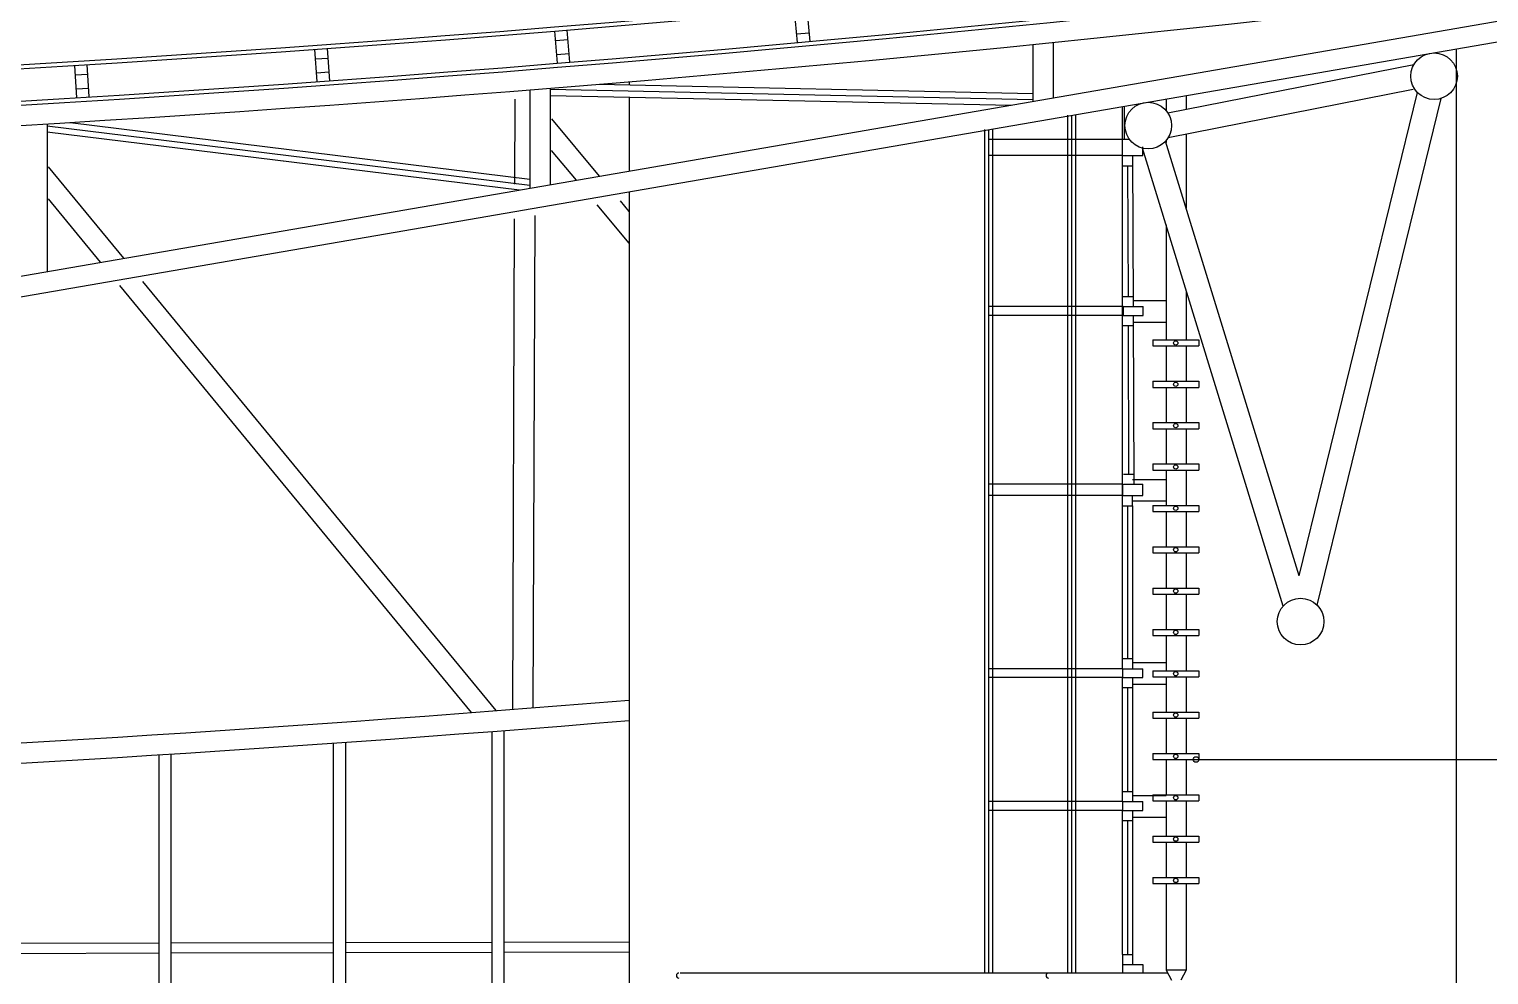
# Model space of a CAD drawing. Extents: x -30 to 1202, y 231 to 898.
# Drawn here: x 277.98 to 321.26, y 812.6 to 840.64 of the extents above; entities that cross this region are included whole.
import ezdxf

# ---------------------------------------------------------------- set-up
doc = ezdxf.new("R2010")
doc.units = 0
doc.header["$LTSCALE"] = 0.04
for name, color, linetype in [('0.05', 254, 'CONTINUOUS'), ('0.1', 1, 'CONTINUOUS'), ('0.2', 2, 'CONTINUOUS'), ('0.3', 3, 'CONTINUOUS'), ('0.5', 5, 'CONTINUOUS')]:
    doc.layers.add(name, color=color, linetype=linetype)
doc.styles.add('Amir', font='l_10646.ttf', dxfattribs={"height": 0.15})
doc.styles.get("Standard").update_dxf_attribs({"font": 'romans.shx'})
doc.dimstyles.get("Standard").update_dxf_attribs({"dimtxt": 0.18, "dimasz": 0.18, "dimexe": 0.18, "dimexo": 0.0625, "dimgap": 0.09, "dimtad": 0, "dimtih": 1, "dimtoh": 1, "dimdec": 4, "dimzin": 0, "dimdsep": 46, "dimtxsty": 'Standard', "dimcen": 0.09, "dimadec": 0, "dimazin": 0, "dimtfac": 1, "dimtdec": 4, "dimtofl": 0, "dimtmove": 0, "dimatfit": 3, "dimfxl": 1, "dimtolj": 1, "dimtzin": 0, "dimarcsym": 0})

msp = doc.modelspace()

# ---------------------------------------------------------------- linework, layer by layer
at = {"layer": '0.05'}
for p, q in [((291.708, 806.652), (291.708, 819.818)), ((292.068, 806.652), (292.068, 819.846)), ((287.008, 803.652), (287.008, 819.471)), ((287.368, 803.652), (287.368, 819.497)), ((281.838, 803.496), (281.838, 819.124)), ((282.198, 803.496), (282.198, 819.147)), ((277.498, 813.536), (281.838, 813.547)), ((277.498, 813.236), (281.838, 813.247)), ((282.198, 813.547), (287.008, 813.56)), ((282.198, 813.247), (287.008, 813.26)), ((287.368, 813.56), (291.708, 813.571)), ((287.368, 813.26), (291.708, 813.271)), ((292.068, 813.572), (295.775, 813.582)), ((292.068, 813.272), (295.776, 813.282))]:
    msp.add_line(p, q, dxfattribs=at)
at = {"layer": '0.1'}
for p, q in [((292.381, 838.572), (292.372, 836.05)), ((294.898, 836.285), (293.477, 837.982)), ((308.779, 812.652), (308.779, 838.092)), ((308.899, 812.652), (308.899, 838.092)), ((309.019, 812.652), (309.019, 838.092)), ((306.315, 812.652), (306.315, 837.666)), ((306.435, 812.652), (306.435, 837.666)), ((306.555, 812.652), (306.555, 837.666)), ((294.209, 836.166), (293.474, 837.044)), ((310.4, 837.371), (306.435, 837.371)), ((280.789, 833.851), (278.561, 836.558)), ((310.4, 836.896), (306.435, 836.896)), ((280.103, 833.732), (278.557, 835.611)), ((295.776, 834.295), (294.821, 835.435)), ((295.776, 835.237), (295.512, 835.552)), ((292.368, 835.021), (292.317, 820.471)), ((292.973, 835.123), (292.921, 820.519)), ((291.832, 820.434), (281.357, 833.16)), ((291.096, 820.377), (280.67, 833.044)), ((310.416, 832.416), (306.435, 832.416)), ((310.416, 832.155), (306.435, 832.155)), ((310.4, 827.149), (306.435, 827.149)), ((310.4, 826.81), (306.435, 826.81)), ((310.4, 821.677), (306.435, 821.677)), ((310.4, 821.416), (306.435, 821.416)), ((310.4, 817.736), (306.435, 817.736)), ((310.4, 817.474), (306.435, 817.474))]:
    msp.add_line(p, q, dxfattribs=at)
msp.add_circle((312.582, 818.985), 0.0822, dxfattribs=at)
for radius, end in [(744.832, 274.719501), (745.436, 274.715665)]:
    msp.add_arc((234.493, 1563.055), radius, 264.742035, end, dxfattribs=at)
at = {"layer": '0.2'}
for p, q in [((233.184, 825.636), (333.25, 842.904)), ((233.184, 825.018), (333.61, 842.358)), ((307.743, 840.191), (307.743, 838.502)), ((308.343, 840.252), (308.343, 838.605)), ((320.296, 840.059), (320.296, 807.02)), ((311.741, 838.165), (319.042, 839.601)), ((292.831, 838.845), (292.831, 835.929)), ((293.431, 838.893), (293.431, 836.032)), ((293.431, 838.862), (307.743, 838.56)), ((294.881, 839.012), (307.743, 838.74)), ((295.776, 839.087), (295.776, 838.993)), ((311.758, 837.435), (319.018, 838.863)), ((315.643, 824.428), (319.148, 838.762)), ((293.431, 838.682), (307.113, 838.393)), ((295.776, 838.633), (295.776, 836.437)), ((311.692, 838.574), (311.692, 838.231)), ((312.292, 838.677), (312.292, 838.273)), ((316.172, 823.563), (319.847, 838.591)), ((279.203, 837.878), (292.831, 836.199)), ((278.519, 837.837), (278.519, 833.459)), ((278.519, 837.781), (292.831, 836.017)), ((278.519, 837.6), (292.518, 835.875)), ((312.292, 837.54), (312.292, 835.335)), ((315.165, 823.534), (310.992, 837.116)), ((315.643, 824.428), (311.68, 837.328)), ((311.692, 837.342), (311.692, 837.288)), ((310.4, 824.257), (310.4, 836.896)), ((310.401, 836.596), (310.701, 836.596)), ((310.702, 836.896), (310.716, 832.417)), ((295.776, 835.826), (295.776, 809.652)), ((311.692, 834.839), (311.692, 832.475)), ((312.292, 832.886), (312.292, 832.475)), ((311.708, 832.589), (310.716, 832.589)), ((311.692, 832.475), (311.692, 831.429)), ((312.292, 832.475), (312.292, 831.429)), ((310.716, 832.156), (310.732, 827.15)), ((311.708, 831.95), (310.716, 831.95)), ((311.692, 831.249), (311.692, 830.202)), ((312.292, 831.249), (312.292, 830.202)), ((311.692, 830.022), (311.692, 828.976)), ((312.292, 830.022), (312.292, 828.976)), ((311.692, 828.796), (311.692, 827.75)), ((312.292, 828.796), (312.292, 827.75)), ((311.692, 827.57), (311.692, 826.523)), ((312.292, 827.57), (312.292, 826.523)), ((311.692, 827.283), (310.7, 827.283)), ((311.692, 826.644), (310.7, 826.644)), ((310.4, 821.677), (310.4, 826.51)), ((310.7, 826.51), (310.7, 821.677)), ((311.692, 826.343), (311.692, 825.297)), ((312.292, 826.343), (312.292, 825.297)), ((311.692, 825.117), (311.692, 824.071)), ((312.292, 825.117), (312.292, 824.071)), ((311.692, 823.891), (311.692, 822.844)), ((312.292, 823.891), (312.292, 822.844)), ((311.692, 822.664), (311.692, 821.618)), ((312.292, 822.664), (312.292, 821.618)), ((311.692, 821.849), (310.7, 821.849)), ((310.4, 817.736), (310.4, 821.416)), ((310.7, 821.416), (310.7, 817.736)), ((311.692, 821.438), (311.692, 820.392)), ((312.292, 821.438), (312.292, 820.392)), ((311.692, 821.211), (310.7, 821.211)), ((311.692, 820.212), (311.692, 819.165)), ((312.292, 820.212), (312.292, 819.165)), ((311.692, 818.985), (311.692, 817.939)), ((312.292, 818.985), (312.292, 817.939)), ((311.692, 817.908), (310.7, 817.908)), ((311.692, 817.759), (311.692, 816.713)), ((312.292, 817.759), (312.292, 816.713)), ((310.4, 813.205), (310.4, 817.474)), ((310.7, 817.474), (310.7, 813.205)), ((311.692, 817.27), (310.7, 817.27)), ((311.692, 816.533), (311.692, 815.487)), ((312.292, 816.533), (312.292, 815.487)), ((311.692, 815.307), (311.692, 812.738)), ((312.292, 815.307), (312.292, 812.738)), ((308.22, 812.652), (297.283, 812.652)), ((312.292, 812.738), (311.692, 812.738)), ((312.292, 812.738), (312.132, 812.438))]:
    msp.add_line(p, q, dxfattribs=at)
for centre, radius, start, end in [((233.484, 1579.212), 742.742, 264.53162, 277.736048), ((297.25, 812.577), 0.075, 90, 270)]:
    msp.add_arc(centre, radius, start, end, dxfattribs=at)
at = {"layer": '0.3'}
for p, q in [((300.766, 840.247), (300.679, 841.203)), ((301.137, 840.281), (301.049, 841.237)), ((293.647, 839.633), (293.57, 840.59)), ((294.018, 839.664), (293.94, 840.62)), ((301.114, 840.53), (300.743, 840.496)), ((286.523, 839.088), (286.454, 840.046)), ((286.894, 839.115), (286.825, 840.072)), ((293.964, 840.327), (293.593, 840.297)), ((279.765, 838.635), (279.705, 839.593)), ((286.846, 839.779), (286.475, 839.753)), ((293.998, 839.913), (293.627, 839.883)), ((279.394, 838.612), (279.334, 839.57)), ((279.723, 839.3), (279.352, 839.277)), ((286.876, 839.365), (286.505, 839.338)), ((279.749, 838.885), (279.378, 838.862)), ((310.4, 836.896), (310.4, 838.351)), ((310.46, 837.371), (310.46, 838.351)), ((310.61, 837.371), (310.4, 837.371)), ((311, 836.897), (310.999, 837.159)), ((310.4, 836.896), (311, 836.897)), ((310.553, 836.596), (310.565, 832.717)), ((310.415, 832.716), (310.715, 832.717)), ((310.416, 832.416), (311.016, 832.418)), ((310.416, 832.416), (310.416, 832.155)), ((311.016, 832.157), (311.016, 832.418)), ((310.416, 832.155), (311.016, 832.157)), ((310.417, 831.855), (310.717, 831.856)), ((310.567, 831.855), (310.581, 827.45)), ((311.299, 831.429), (312.662, 831.429)), ((311.299, 831.429), (311.299, 831.249)), ((312.662, 831.429), (312.662, 831.249)), ((311.299, 831.249), (312.662, 831.249)), ((311.299, 830.202), (312.662, 830.202)), ((311.299, 830.202), (311.299, 830.022)), ((312.662, 830.202), (312.662, 830.022)), ((311.299, 830.022), (312.662, 830.022)), ((311.299, 828.976), (312.662, 828.976)), ((311.299, 828.976), (311.299, 828.796)), ((311.299, 828.796), (312.662, 828.796)), ((312.662, 828.976), (312.662, 828.796)), ((311.299, 827.75), (312.662, 827.75)), ((311.299, 827.75), (311.299, 827.57)), ((311.299, 827.57), (312.662, 827.57)), ((312.662, 827.75), (312.662, 827.57)), ((310.4, 827.149), (310.4, 826.81)), ((310.431, 827.449), (310.731, 827.45)), ((310.432, 827.149), (311, 827.151)), ((311, 826.81), (311, 827.151)), ((310.4, 826.81), (311, 826.81)), ((310.4, 826.51), (310.4, 826.81)), ((310.7, 826.51), (310.7, 826.81)), ((310.4, 826.51), (310.7, 826.51)), ((310.55, 826.51), (310.55, 821.977)), ((311.299, 826.523), (312.662, 826.523)), ((311.299, 826.523), (311.299, 826.343)), ((311.299, 826.343), (312.662, 826.343)), ((312.662, 826.523), (312.662, 826.343)), ((311.299, 825.297), (312.662, 825.297)), ((311.299, 825.297), (311.299, 825.117)), ((312.662, 825.297), (312.662, 825.117)), ((311.299, 825.117), (312.662, 825.117)), ((311.299, 824.071), (312.662, 824.071)), ((311.299, 824.071), (311.299, 823.891)), ((312.662, 824.071), (312.662, 823.891)), ((311.299, 823.891), (312.662, 823.891)), ((311.299, 822.844), (312.662, 822.844)), ((311.299, 822.844), (311.299, 822.664)), ((312.662, 822.844), (312.662, 822.664)), ((311.299, 822.664), (312.662, 822.664)), ((310.4, 821.977), (310.7, 821.977)), ((310.4, 821.677), (311, 821.677)), ((310.4, 821.677), (310.4, 821.416)), ((310.4, 821.416), (311, 821.416)), ((311, 821.416), (311, 821.677)), ((311.299, 821.618), (312.662, 821.618)), ((311.299, 821.618), (311.299, 821.438)), ((311.299, 821.438), (312.662, 821.438)), ((312.662, 821.618), (312.662, 821.438)), ((310.4, 821.116), (310.7, 821.116)), ((310.55, 821.116), (310.55, 818.036)), ((311.299, 820.392), (312.662, 820.392)), ((311.299, 820.392), (311.299, 820.212)), ((311.299, 820.212), (312.662, 820.212)), ((312.662, 820.392), (312.662, 820.212)), ((311.299, 819.165), (312.662, 819.165)), ((311.299, 819.165), (311.299, 818.985)), ((311.299, 818.985), (312.662, 818.985)), ((312.662, 819.165), (312.662, 818.985)), ((310.4, 818.036), (310.7, 818.036)), ((311.299, 817.939), (312.662, 817.939)), ((311.299, 817.939), (311.299, 817.759)), ((312.662, 817.939), (312.662, 817.759)), ((310.4, 817.736), (311, 817.736)), ((310.4, 817.736), (310.4, 817.474)), ((311, 817.474), (311, 817.736)), ((311.299, 817.759), (312.662, 817.759)), ((310.4, 817.474), (311, 817.474)), ((310.4, 817.174), (310.7, 817.174)), ((310.55, 817.174), (310.55, 813.205)), ((311.299, 816.713), (312.662, 816.713)), ((311.299, 816.713), (311.299, 816.533)), ((312.662, 816.713), (312.662, 816.533)), ((311.299, 816.533), (312.662, 816.533)), ((311.299, 815.487), (312.662, 815.487)), ((311.299, 815.487), (311.299, 815.307)), ((312.662, 815.487), (312.662, 815.307)), ((311.299, 815.307), (312.662, 815.307)), ((310.4, 813.205), (310.7, 813.205)), ((310.4, 813.205), (310.4, 812.905)), ((310.7, 813.205), (310.7, 812.905)), ((310.4, 812.905), (311, 812.905)), ((310.4, 812.905), (310.4, 812.644)), ((311, 812.905), (311, 812.652)), ((311.737, 812.652), (308.208, 812.652)), ((311.692, 812.738), (311.851, 812.438))]:
    msp.add_line(p, q, dxfattribs=at)
for centre in [(311.979, 831.34), (311.979, 830.114), (311.979, 828.887), (311.979, 827.661), (311.979, 826.435), (311.979, 825.208), (311.979, 823.982), (311.979, 822.756), (311.979, 821.529), (311.979, 820.303), (311.979, 819.077), (311.979, 817.851), (311.979, 816.624), (311.979, 815.398)]:
    msp.add_circle(centre, 0.0647, dxfattribs=at)
for centre, radius, start, end in [((233.484, 1579.212), 741.062, 261.951732, 278.048268), ((233.484, 1579.212), 740.942, 261.951732, 278.048268), ((233.484, 1579.212), 742.142, 261.951732, 278.048268), ((233.484, 1579.212), 742.022, 261.951732, 278.048268), ((308.208, 812.577), 0.075, 90, 270)]:
    msp.add_arc(centre, radius, start, end, dxfattribs=at)
at = {"layer": '0.5'}
for centre in [(319.638, 839.25), (311.163, 837.786), (315.682, 823.075)]:
    msp.add_circle(centre, 0.691, dxfattribs=at)

# ---------------------------------------------------------------- leaders
at = {"layer": '0.1', "annotation_type": 0, "has_hookline": 1, "hookline_direction": 0, "text_width": 18.834}
msp.add_leader([(312.662, 818.985), (333.851, 818.985), (358.487, 818.985)], dimstyle='Standard', override={"dimtxt": 0.15, "dimasz": 2.5, "dimexe": 1.25, "dimexo": 0.625, "dimgap": 0.625, "dimtad": 0, "dimtih": 0, "dimtoh": 0, "dimzin": 8, "dimlunit": 6, "dimtxsty": 'Amir', "dimcen": 2.5, "dimtofl": 1, "dimldrblk": 'None'}, dxfattribs=at)

doc.saveas('drawing.dxf')
